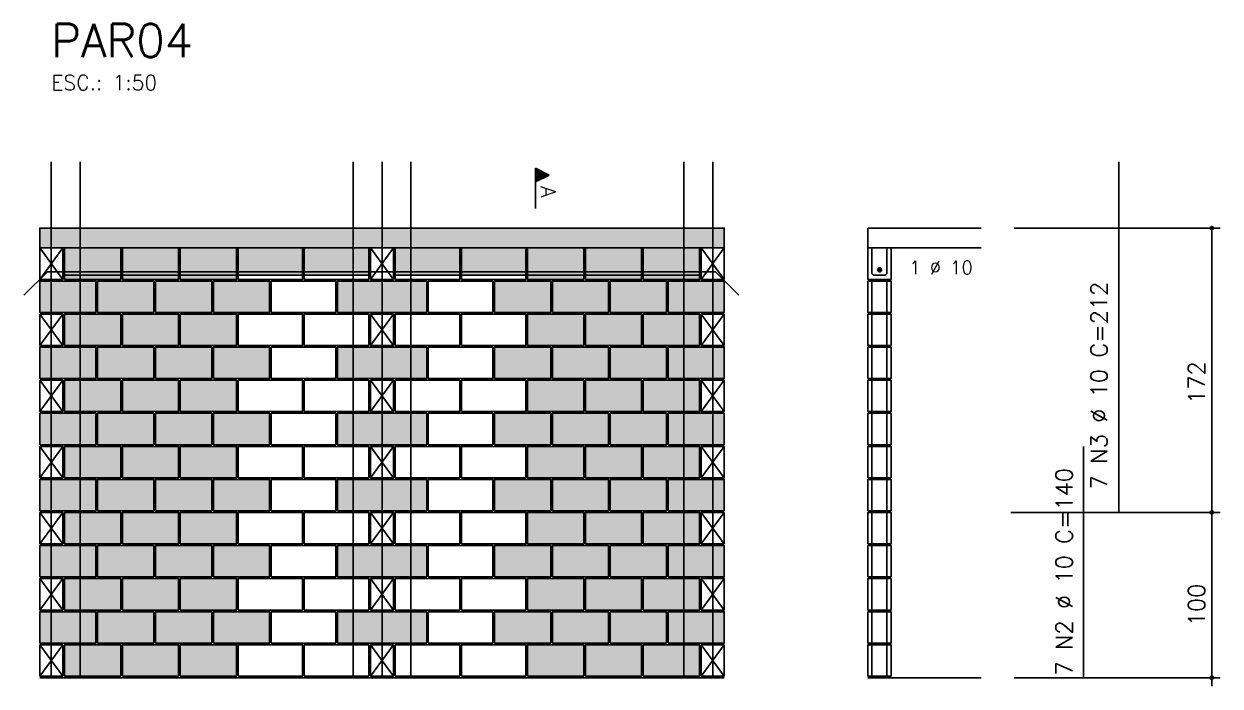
# Model space of a CAD drawing. Extents: x -1.9 to 86, y -1.6 to 61.
# Drawn here: x 55.13 to 69.6, y 28.17 to 36.18 of the extents above; entities that cross this region are included whole.
import ezdxf

# ---------------------------------------------------------------- set-up
doc = ezdxf.new("R2010")
doc.units = 0
doc.header["$MEASUREMENT"] = 0
for name, color, linetype in [('PENA_01', 1, 'CONTINUOUS'), ('PENA_02', 2, 'CONTINUOUS'), ('PENA_03', 3, 'CONTINUOUS'), ('PENA_05', 5, 'CONTINUOUS'), ('PENA_06', 6, 'CONTINUOUS'), ('PENA_09', 254, 'CONTINUOUS'), ('PENA_11', 252, 'CONTINUOUS'), ('PENA_19', 240, 'CONTINUOUS'), ('PENA_21', 100, 'CONTINUOUS')]:
    doc.layers.add(name, color=color, linetype=linetype)
doc.styles.get("Standard").update_dxf_attribs({"font": 'ROMANS.SHX'})

msp = doc.modelspace()

# ---------------------------------------------------------------- linework, layer by layer
at = {"layer": 'PENA_01', "linetype": 'Continuous'}
for p, q in [((67.111, 33.71), (69.6, 33.71)), ((69.5, 28.17), (69.5, 33.71)), ((55.624, 33.14), (56.304, 33.14)), ((56.324, 33.14), (57.004, 33.14)), ((57.024, 33.14), (57.704, 33.14)), ((57.724, 33.14), (58.504, 33.14)), ((58.524, 33.14), (59.304, 33.14)), ((59.624, 33.14), (60.404, 33.14)), ((60.424, 33.14), (61.204, 33.14)), ((61.224, 33.14), (61.904, 33.14)), ((61.924, 33.14), (62.604, 33.14)), ((62.624, 33.14), (63.304, 33.14)), ((67.069, 30.27), (69.6, 30.27)), ((67.111, 28.27), (69.6, 28.27))]:
    msp.add_line(p, q, dxfattribs=at)
at = {"layer": 'PENA_02', "linetype": 'Continuous'}
for p, q in [((55.604, 33.47), (55.324, 33.47)), ((55.324, 33.47), (55.324, 33.09)), ((55.604, 33.09), (55.604, 33.47)), ((59.604, 33.47), (59.324, 33.47)), ((59.324, 33.47), (59.324, 33.09)), ((59.604, 33.09), (59.604, 33.47)), ((63.604, 33.47), (63.324, 33.47)), ((63.324, 33.47), (63.324, 33.09)), ((63.604, 33.09), (63.604, 33.47)), ((55.324, 33.09), (55.604, 33.09)), ((59.324, 33.09), (59.604, 33.09)), ((63.324, 33.09), (63.604, 33.09)), ((55.604, 32.67), (55.324, 32.67)), ((55.324, 32.67), (55.324, 32.29)), ((55.604, 32.29), (55.604, 32.67)), ((59.604, 32.67), (59.324, 32.67)), ((59.324, 32.67), (59.324, 32.29)), ((59.604, 32.29), (59.604, 32.67)), ((63.604, 32.67), (63.324, 32.67)), ((63.324, 32.67), (63.324, 32.29)), ((63.604, 32.29), (63.604, 32.67)), ((55.324, 32.29), (55.604, 32.29)), ((59.324, 32.29), (59.604, 32.29)), ((63.324, 32.29), (63.604, 32.29)), ((55.604, 31.87), (55.324, 31.87)), ((55.324, 31.87), (55.324, 31.49)), ((55.604, 31.49), (55.604, 31.87)), ((59.604, 31.87), (59.324, 31.87)), ((59.324, 31.87), (59.324, 31.49)), ((59.604, 31.49), (59.604, 31.87)), ((63.604, 31.87), (63.324, 31.87)), ((63.324, 31.87), (63.324, 31.49)), ((63.604, 31.49), (63.604, 31.87)), ((55.324, 31.49), (55.604, 31.49)), ((59.324, 31.49), (59.604, 31.49)), ((63.324, 31.49), (63.604, 31.49)), ((55.604, 31.07), (55.324, 31.07)), ((55.324, 31.07), (55.324, 30.69)), ((55.604, 30.69), (55.604, 31.07)), ((59.604, 31.07), (59.324, 31.07)), ((59.324, 31.07), (59.324, 30.69)), ((59.604, 30.69), (59.604, 31.07)), ((63.604, 31.07), (63.324, 31.07)), ((63.324, 31.07), (63.324, 30.69)), ((63.604, 30.69), (63.604, 31.07)), ((55.324, 30.69), (55.604, 30.69)), ((59.324, 30.69), (59.604, 30.69)), ((63.324, 30.69), (63.604, 30.69)), ((55.604, 30.27), (55.324, 30.27)), ((55.324, 30.27), (55.324, 29.89)), ((55.604, 29.89), (55.604, 30.27)), ((59.604, 30.27), (59.324, 30.27)), ((59.324, 30.27), (59.324, 29.89)), ((59.604, 29.89), (59.604, 30.27)), ((63.604, 30.27), (63.324, 30.27)), ((63.324, 30.27), (63.324, 29.89)), ((63.604, 29.89), (63.604, 30.27)), ((55.324, 29.89), (55.604, 29.89)), ((59.324, 29.89), (59.604, 29.89)), ((63.324, 29.89), (63.604, 29.89)), ((55.604, 29.47), (55.324, 29.47)), ((55.324, 29.47), (55.324, 29.09)), ((55.604, 29.09), (55.604, 29.47)), ((59.604, 29.47), (59.324, 29.47)), ((59.324, 29.47), (59.324, 29.09)), ((59.604, 29.09), (59.604, 29.47)), ((63.604, 29.47), (63.324, 29.47)), ((63.324, 29.47), (63.324, 29.09)), ((63.604, 29.09), (63.604, 29.47)), ((55.324, 29.09), (55.604, 29.09)), ((59.324, 29.09), (59.604, 29.09)), ((63.324, 29.09), (63.604, 29.09)), ((55.604, 28.67), (55.324, 28.67)), ((55.324, 28.67), (55.324, 28.29)), ((55.604, 28.29), (55.604, 28.67)), ((59.604, 28.67), (59.324, 28.67)), ((59.324, 28.67), (59.324, 28.29)), ((59.604, 28.29), (59.604, 28.67)), ((63.604, 28.67), (63.324, 28.67)), ((63.324, 28.67), (63.324, 28.29)), ((63.604, 28.29), (63.604, 28.67)), ((55.324, 28.29), (55.604, 28.29)), ((55.324, 28.27), (63.604, 28.27)), ((59.324, 28.29), (59.604, 28.29)), ((63.324, 28.29), (63.604, 28.29))]:
    msp.add_line(p, q, dxfattribs=at)
for points in [[(55.324, 33.47), (63.604, 33.47), (63.604, 33.71), (55.324, 33.71), (55.324, 33.47)], [(55.624, 33.09), (56.304, 33.09), (56.304, 33.47), (55.624, 33.47), (55.624, 33.09)], [(56.324, 33.09), (57.004, 33.09), (57.004, 33.47), (56.324, 33.47), (56.324, 33.09)], [(57.024, 33.09), (57.704, 33.09), (57.704, 33.47), (57.024, 33.47), (57.024, 33.09)], [(57.724, 33.09), (58.504, 33.09), (58.504, 33.47), (57.724, 33.47), (57.724, 33.09)], [(58.524, 33.09), (59.304, 33.09), (59.304, 33.47), (58.524, 33.47), (58.524, 33.09)], [(59.624, 33.09), (60.404, 33.09), (60.404, 33.47), (59.624, 33.47), (59.624, 33.09)], [(60.424, 33.09), (61.204, 33.09), (61.204, 33.47), (60.424, 33.47), (60.424, 33.09)], [(61.224, 33.09), (61.904, 33.09), (61.904, 33.47), (61.224, 33.47), (61.224, 33.09)], [(61.924, 33.09), (62.604, 33.09), (62.604, 33.47), (61.924, 33.47), (61.924, 33.09)], [(62.624, 33.09), (63.304, 33.09), (63.304, 33.47), (62.624, 33.47), (62.624, 33.09)], [(55.324, 32.69), (56.004, 32.69), (56.004, 33.07), (55.324, 33.07), (55.324, 32.69)], [(56.024, 32.69), (56.704, 32.69), (56.704, 33.07), (56.024, 33.07), (56.024, 32.69)], [(56.724, 32.69), (57.404, 32.69), (57.404, 33.07), (56.724, 33.07), (56.724, 32.69)], [(57.424, 32.69), (58.104, 32.69), (58.104, 33.07), (57.424, 33.07), (57.424, 32.69)], [(58.124, 32.69), (58.904, 32.69), (58.904, 33.07), (58.124, 33.07), (58.124, 32.69)], [(58.924, 32.69), (60.004, 32.69), (60.004, 33.07), (58.924, 33.07), (58.924, 32.69)], [(60.024, 32.69), (60.804, 32.69), (60.804, 33.07), (60.024, 33.07), (60.024, 32.69)], [(60.824, 32.69), (61.504, 32.69), (61.504, 33.07), (60.824, 33.07), (60.824, 32.69)], [(61.524, 32.69), (62.204, 32.69), (62.204, 33.07), (61.524, 33.07), (61.524, 32.69)], [(62.224, 32.69), (62.904, 32.69), (62.904, 33.07), (62.224, 33.07), (62.224, 32.69)], [(62.924, 32.69), (63.604, 32.69), (63.604, 33.07), (62.924, 33.07), (62.924, 32.69)], [(55.624, 32.29), (56.304, 32.29), (56.304, 32.67), (55.624, 32.67), (55.624, 32.29)], [(56.324, 32.29), (57.004, 32.29), (57.004, 32.67), (56.324, 32.67), (56.324, 32.29)], [(57.024, 32.29), (57.704, 32.29), (57.704, 32.67), (57.024, 32.67), (57.024, 32.29)], [(57.724, 32.29), (58.504, 32.29), (58.504, 32.67), (57.724, 32.67), (57.724, 32.29)], [(58.524, 32.29), (59.304, 32.29), (59.304, 32.67), (58.524, 32.67), (58.524, 32.29)], [(59.624, 32.29), (60.404, 32.29), (60.404, 32.67), (59.624, 32.67), (59.624, 32.29)], [(60.424, 32.29), (61.204, 32.29), (61.204, 32.67), (60.424, 32.67), (60.424, 32.29)], [(61.224, 32.29), (61.904, 32.29), (61.904, 32.67), (61.224, 32.67), (61.224, 32.29)], [(61.924, 32.29), (62.604, 32.29), (62.604, 32.67), (61.924, 32.67), (61.924, 32.29)], [(62.624, 32.29), (63.304, 32.29), (63.304, 32.67), (62.624, 32.67), (62.624, 32.29)], [(55.324, 31.89), (56.004, 31.89), (56.004, 32.27), (55.324, 32.27), (55.324, 31.89)], [(56.024, 31.89), (56.704, 31.89), (56.704, 32.27), (56.024, 32.27), (56.024, 31.89)], [(56.724, 31.89), (57.404, 31.89), (57.404, 32.27), (56.724, 32.27), (56.724, 31.89)], [(57.424, 31.89), (58.104, 31.89), (58.104, 32.27), (57.424, 32.27), (57.424, 31.89)], [(58.124, 31.89), (58.904, 31.89), (58.904, 32.27), (58.124, 32.27), (58.124, 31.89)], [(58.924, 31.89), (60.004, 31.89), (60.004, 32.27), (58.924, 32.27), (58.924, 31.89)], [(60.024, 31.89), (60.804, 31.89), (60.804, 32.27), (60.024, 32.27), (60.024, 31.89)], [(60.824, 31.89), (61.504, 31.89), (61.504, 32.27), (60.824, 32.27), (60.824, 31.89)], [(61.524, 31.89), (62.204, 31.89), (62.204, 32.27), (61.524, 32.27), (61.524, 31.89)], [(62.224, 31.89), (62.904, 31.89), (62.904, 32.27), (62.224, 32.27), (62.224, 31.89)], [(62.924, 31.89), (63.604, 31.89), (63.604, 32.27), (62.924, 32.27), (62.924, 31.89)], [(55.624, 31.49), (56.304, 31.49), (56.304, 31.87), (55.624, 31.87), (55.624, 31.49)], [(56.324, 31.49), (57.004, 31.49), (57.004, 31.87), (56.324, 31.87), (56.324, 31.49)], [(57.024, 31.49), (57.704, 31.49), (57.704, 31.87), (57.024, 31.87), (57.024, 31.49)], [(57.724, 31.49), (58.504, 31.49), (58.504, 31.87), (57.724, 31.87), (57.724, 31.49)], [(58.524, 31.49), (59.304, 31.49), (59.304, 31.87), (58.524, 31.87), (58.524, 31.49)], [(59.624, 31.49), (60.404, 31.49), (60.404, 31.87), (59.624, 31.87), (59.624, 31.49)], [(60.424, 31.49), (61.204, 31.49), (61.204, 31.87), (60.424, 31.87), (60.424, 31.49)], [(61.224, 31.49), (61.904, 31.49), (61.904, 31.87), (61.224, 31.87), (61.224, 31.49)], [(61.924, 31.49), (62.604, 31.49), (62.604, 31.87), (61.924, 31.87), (61.924, 31.49)], [(62.624, 31.49), (63.304, 31.49), (63.304, 31.87), (62.624, 31.87), (62.624, 31.49)], [(55.324, 31.09), (56.004, 31.09), (56.004, 31.47), (55.324, 31.47), (55.324, 31.09)], [(56.024, 31.09), (56.704, 31.09), (56.704, 31.47), (56.024, 31.47), (56.024, 31.09)], [(56.724, 31.09), (57.404, 31.09), (57.404, 31.47), (56.724, 31.47), (56.724, 31.09)], [(57.424, 31.09), (58.104, 31.09), (58.104, 31.47), (57.424, 31.47), (57.424, 31.09)], [(58.124, 31.09), (58.904, 31.09), (58.904, 31.47), (58.124, 31.47), (58.124, 31.09)], [(58.924, 31.09), (60.004, 31.09), (60.004, 31.47), (58.924, 31.47), (58.924, 31.09)], [(60.024, 31.09), (60.804, 31.09), (60.804, 31.47), (60.024, 31.47), (60.024, 31.09)], [(60.824, 31.09), (61.504, 31.09), (61.504, 31.47), (60.824, 31.47), (60.824, 31.09)], [(61.524, 31.09), (62.204, 31.09), (62.204, 31.47), (61.524, 31.47), (61.524, 31.09)], [(62.224, 31.09), (62.904, 31.09), (62.904, 31.47), (62.224, 31.47), (62.224, 31.09)], [(62.924, 31.09), (63.604, 31.09), (63.604, 31.47), (62.924, 31.47), (62.924, 31.09)], [(55.624, 30.69), (56.304, 30.69), (56.304, 31.07), (55.624, 31.07), (55.624, 30.69)], [(56.324, 30.69), (57.004, 30.69), (57.004, 31.07), (56.324, 31.07), (56.324, 30.69)], [(57.024, 30.69), (57.704, 30.69), (57.704, 31.07), (57.024, 31.07), (57.024, 30.69)], [(57.724, 30.69), (58.504, 30.69), (58.504, 31.07), (57.724, 31.07), (57.724, 30.69)], [(58.524, 30.69), (59.304, 30.69), (59.304, 31.07), (58.524, 31.07), (58.524, 30.69)], [(59.624, 30.69), (60.404, 30.69), (60.404, 31.07), (59.624, 31.07), (59.624, 30.69)], [(60.424, 30.69), (61.204, 30.69), (61.204, 31.07), (60.424, 31.07), (60.424, 30.69)], [(61.224, 30.69), (61.904, 30.69), (61.904, 31.07), (61.224, 31.07), (61.224, 30.69)], [(61.924, 30.69), (62.604, 30.69), (62.604, 31.07), (61.924, 31.07), (61.924, 30.69)], [(62.624, 30.69), (63.304, 30.69), (63.304, 31.07), (62.624, 31.07), (62.624, 30.69)], [(55.324, 30.29), (56.004, 30.29), (56.004, 30.67), (55.324, 30.67), (55.324, 30.29)], [(56.024, 30.29), (56.704, 30.29), (56.704, 30.67), (56.024, 30.67), (56.024, 30.29)], [(56.724, 30.29), (57.404, 30.29), (57.404, 30.67), (56.724, 30.67), (56.724, 30.29)], [(57.424, 30.29), (58.104, 30.29), (58.104, 30.67), (57.424, 30.67), (57.424, 30.29)], [(58.124, 30.29), (58.904, 30.29), (58.904, 30.67), (58.124, 30.67), (58.124, 30.29)], [(58.924, 30.29), (60.004, 30.29), (60.004, 30.67), (58.924, 30.67), (58.924, 30.29)], [(60.024, 30.29), (60.804, 30.29), (60.804, 30.67), (60.024, 30.67), (60.024, 30.29)], [(60.824, 30.29), (61.504, 30.29), (61.504, 30.67), (60.824, 30.67), (60.824, 30.29)], [(61.524, 30.29), (62.204, 30.29), (62.204, 30.67), (61.524, 30.67), (61.524, 30.29)], [(62.224, 30.29), (62.904, 30.29), (62.904, 30.67), (62.224, 30.67), (62.224, 30.29)], [(62.924, 30.29), (63.604, 30.29), (63.604, 30.67), (62.924, 30.67), (62.924, 30.29)], [(55.624, 29.89), (56.304, 29.89), (56.304, 30.27), (55.624, 30.27), (55.624, 29.89)], [(56.324, 29.89), (57.004, 29.89), (57.004, 30.27), (56.324, 30.27), (56.324, 29.89)], [(57.024, 29.89), (57.704, 29.89), (57.704, 30.27), (57.024, 30.27), (57.024, 29.89)], [(57.724, 29.89), (58.504, 29.89), (58.504, 30.27), (57.724, 30.27), (57.724, 29.89)], [(58.524, 29.89), (59.304, 29.89), (59.304, 30.27), (58.524, 30.27), (58.524, 29.89)], [(59.624, 29.89), (60.404, 29.89), (60.404, 30.27), (59.624, 30.27), (59.624, 29.89)], [(60.424, 29.89), (61.204, 29.89), (61.204, 30.27), (60.424, 30.27), (60.424, 29.89)], [(61.224, 29.89), (61.904, 29.89), (61.904, 30.27), (61.224, 30.27), (61.224, 29.89)], [(61.924, 29.89), (62.604, 29.89), (62.604, 30.27), (61.924, 30.27), (61.924, 29.89)], [(62.624, 29.89), (63.304, 29.89), (63.304, 30.27), (62.624, 30.27), (62.624, 29.89)], [(55.324, 29.49), (56.004, 29.49), (56.004, 29.87), (55.324, 29.87), (55.324, 29.49)], [(56.024, 29.49), (56.704, 29.49), (56.704, 29.87), (56.024, 29.87), (56.024, 29.49)], [(56.724, 29.49), (57.404, 29.49), (57.404, 29.87), (56.724, 29.87), (56.724, 29.49)], [(57.424, 29.49), (58.104, 29.49), (58.104, 29.87), (57.424, 29.87), (57.424, 29.49)], [(58.124, 29.49), (58.904, 29.49), (58.904, 29.87), (58.124, 29.87), (58.124, 29.49)], [(58.924, 29.49), (60.004, 29.49), (60.004, 29.87), (58.924, 29.87), (58.924, 29.49)], [(60.024, 29.49), (60.804, 29.49), (60.804, 29.87), (60.024, 29.87), (60.024, 29.49)], [(60.824, 29.49), (61.504, 29.49), (61.504, 29.87), (60.824, 29.87), (60.824, 29.49)], [(61.524, 29.49), (62.204, 29.49), (62.204, 29.87), (61.524, 29.87), (61.524, 29.49)], [(62.224, 29.49), (62.904, 29.49), (62.904, 29.87), (62.224, 29.87), (62.224, 29.49)], [(62.924, 29.49), (63.604, 29.49), (63.604, 29.87), (62.924, 29.87), (62.924, 29.49)], [(55.624, 29.09), (56.304, 29.09), (56.304, 29.47), (55.624, 29.47), (55.624, 29.09)], [(56.324, 29.09), (57.004, 29.09), (57.004, 29.47), (56.324, 29.47), (56.324, 29.09)], [(57.024, 29.09), (57.704, 29.09), (57.704, 29.47), (57.024, 29.47), (57.024, 29.09)], [(57.724, 29.09), (58.504, 29.09), (58.504, 29.47), (57.724, 29.47), (57.724, 29.09)], [(58.524, 29.09), (59.304, 29.09), (59.304, 29.47), (58.524, 29.47), (58.524, 29.09)], [(59.624, 29.09), (60.404, 29.09), (60.404, 29.47), (59.624, 29.47), (59.624, 29.09)], [(60.424, 29.09), (61.204, 29.09), (61.204, 29.47), (60.424, 29.47), (60.424, 29.09)], [(61.224, 29.09), (61.904, 29.09), (61.904, 29.47), (61.224, 29.47), (61.224, 29.09)], [(61.924, 29.09), (62.604, 29.09), (62.604, 29.47), (61.924, 29.47), (61.924, 29.09)], [(62.624, 29.09), (63.304, 29.09), (63.304, 29.47), (62.624, 29.47), (62.624, 29.09)], [(55.324, 28.69), (56.004, 28.69), (56.004, 29.07), (55.324, 29.07), (55.324, 28.69)], [(56.024, 28.69), (56.704, 28.69), (56.704, 29.07), (56.024, 29.07), (56.024, 28.69)], [(56.724, 28.69), (57.404, 28.69), (57.404, 29.07), (56.724, 29.07), (56.724, 28.69)], [(57.424, 28.69), (58.104, 28.69), (58.104, 29.07), (57.424, 29.07), (57.424, 28.69)], [(58.124, 28.69), (58.904, 28.69), (58.904, 29.07), (58.124, 29.07), (58.124, 28.69)], [(58.924, 28.69), (60.004, 28.69), (60.004, 29.07), (58.924, 29.07), (58.924, 28.69)], [(60.024, 28.69), (60.804, 28.69), (60.804, 29.07), (60.024, 29.07), (60.024, 28.69)], [(60.824, 28.69), (61.504, 28.69), (61.504, 29.07), (60.824, 29.07), (60.824, 28.69)], [(61.524, 28.69), (62.204, 28.69), (62.204, 29.07), (61.524, 29.07), (61.524, 28.69)], [(62.224, 28.69), (62.904, 28.69), (62.904, 29.07), (62.224, 29.07), (62.224, 28.69)], [(62.924, 28.69), (63.604, 28.69), (63.604, 29.07), (62.924, 29.07), (62.924, 28.69)], [(55.624, 28.29), (56.304, 28.29), (56.304, 28.67), (55.624, 28.67), (55.624, 28.29)], [(56.324, 28.29), (57.004, 28.29), (57.004, 28.67), (56.324, 28.67), (56.324, 28.29)], [(57.024, 28.29), (57.704, 28.29), (57.704, 28.67), (57.024, 28.67), (57.024, 28.29)], [(57.724, 28.29), (58.504, 28.29), (58.504, 28.67), (57.724, 28.67), (57.724, 28.29)], [(58.524, 28.29), (59.304, 28.29), (59.304, 28.67), (58.524, 28.67), (58.524, 28.29)], [(59.624, 28.29), (60.404, 28.29), (60.404, 28.67), (59.624, 28.67), (59.624, 28.29)], [(60.424, 28.29), (61.204, 28.29), (61.204, 28.67), (60.424, 28.67), (60.424, 28.29)], [(61.224, 28.29), (61.904, 28.29), (61.904, 28.67), (61.224, 28.67), (61.224, 28.29)], [(61.924, 28.29), (62.604, 28.29), (62.604, 28.67), (61.924, 28.67), (61.924, 28.29)], [(62.624, 28.29), (63.304, 28.29), (63.304, 28.67), (62.624, 28.67), (62.624, 28.29)]]:
    msp.add_lwpolyline(points, dxfattribs=at)
for centre, radius in [((69.5, 33.71), 0.02), ((69.5, 33.71), 0.01), ((69.5, 30.27), 0.02), ((69.5, 30.27), 0.01), ((69.5, 28.27), 0.02), ((69.5, 28.27), 0.01)]:
    msp.add_circle(centre, radius, dxfattribs=at)
at = {"layer": 'PENA_03', "linetype": 'Continuous'}
for p, q in [((61.319, 33.949), (61.319, 34.435)), ((61.319, 34.435), (61.485, 34.352)), ((61.32, 34.434), (61.32, 34.27)), ((61.32, 34.434), (61.483, 34.352)), ((61.483, 34.352), (61.32, 34.27)), ((61.485, 34.352), (61.32, 34.27)), ((61.332, 34.429), (61.332, 34.276)), ((61.344, 34.422), (61.344, 34.282)), ((61.357, 34.416), (61.357, 34.288)), ((61.37, 34.41), (61.37, 34.295)), ((61.383, 34.403), (61.383, 34.301)), ((61.395, 34.397), (61.395, 34.308)), ((61.408, 34.391), (61.408, 34.314)), ((61.421, 34.384), (61.421, 34.32)), ((61.434, 34.378), (61.434, 34.327)), ((61.446, 34.371), (61.446, 34.333)), ((61.459, 34.365), (61.459, 34.339)), ((61.472, 34.359), (61.472, 34.346)), ((61.32, 34.27), (61.32, 33.949)), ((65.34, 33.71), (65.34, 33.09)), ((65.34, 33.71), (66.711, 33.71)), ((55.324, 33.09), (55.604, 33.47)), ((55.604, 33.09), (55.324, 33.47)), ((59.324, 33.09), (59.604, 33.47)), ((59.604, 33.09), (59.324, 33.47)), ((63.324, 33.09), (63.604, 33.47)), ((63.604, 33.09), (63.324, 33.47)), ((65.34, 33.47), (66.711, 33.47)), ((65.39, 32.69), (65.39, 33.07)), ((65.57, 32.69), (65.57, 33.07)), ((55.324, 32.29), (55.604, 32.67)), ((55.604, 32.29), (55.324, 32.67)), ((59.324, 32.29), (59.604, 32.67)), ((59.604, 32.29), (59.324, 32.67)), ((63.324, 32.29), (63.604, 32.67)), ((63.604, 32.29), (63.324, 32.67)), ((65.39, 32.29), (65.39, 32.67)), ((65.57, 32.29), (65.57, 32.67)), ((65.39, 31.89), (65.39, 32.27)), ((65.57, 31.89), (65.57, 32.27)), ((55.324, 31.49), (55.604, 31.87)), ((55.604, 31.49), (55.324, 31.87)), ((59.324, 31.49), (59.604, 31.87)), ((59.604, 31.49), (59.324, 31.87)), ((63.324, 31.49), (63.604, 31.87)), ((63.604, 31.49), (63.324, 31.87)), ((65.39, 31.49), (65.39, 31.87)), ((65.57, 31.49), (65.57, 31.87)), ((65.39, 31.09), (65.39, 31.47)), ((65.57, 31.09), (65.57, 31.47)), ((55.324, 30.69), (55.604, 31.07)), ((55.604, 30.69), (55.324, 31.07)), ((59.324, 30.69), (59.604, 31.07)), ((59.604, 30.69), (59.324, 31.07)), ((63.324, 30.69), (63.604, 31.07)), ((63.604, 30.69), (63.324, 31.07)), ((65.39, 30.69), (65.39, 31.07)), ((65.57, 30.69), (65.57, 31.07)), ((65.39, 30.29), (65.39, 30.67)), ((65.57, 30.29), (65.57, 30.67)), ((55.324, 29.89), (55.604, 30.27)), ((55.604, 29.89), (55.324, 30.27)), ((59.324, 29.89), (59.604, 30.27)), ((59.604, 29.89), (59.324, 30.27)), ((63.324, 29.89), (63.604, 30.27)), ((63.604, 29.89), (63.324, 30.27)), ((65.39, 29.89), (65.39, 30.27)), ((65.57, 29.89), (65.57, 30.27)), ((65.39, 29.49), (65.39, 29.87)), ((65.57, 29.49), (65.57, 29.87)), ((55.324, 29.09), (55.604, 29.47)), ((55.604, 29.09), (55.324, 29.47)), ((59.324, 29.09), (59.604, 29.47)), ((59.604, 29.09), (59.324, 29.47)), ((63.324, 29.09), (63.604, 29.47)), ((63.604, 29.09), (63.324, 29.47)), ((65.39, 29.09), (65.39, 29.47)), ((65.57, 29.09), (65.57, 29.47)), ((65.39, 28.69), (65.39, 29.07)), ((65.57, 28.69), (65.57, 29.07)), ((55.324, 28.29), (55.604, 28.67)), ((55.604, 28.29), (55.324, 28.67)), ((59.324, 28.29), (59.604, 28.67)), ((59.604, 28.29), (59.324, 28.67)), ((63.324, 28.29), (63.604, 28.67)), ((63.604, 28.29), (63.324, 28.67)), ((65.39, 28.29), (65.39, 28.67)), ((65.57, 28.29), (65.57, 28.67)), ((65.34, 28.27), (66.711, 28.27))]:
    msp.add_line(p, q, dxfattribs=at)
for points in [[(65.34, 33.09), (65.62, 33.09), (65.62, 33.47)], [(65.57, 33.47), (65.57, 33.16), (65.55, 33.14), (65.41, 33.14), (65.39, 33.16), (65.39, 33.47)], [(65.34, 32.69), (65.62, 32.69), (65.62, 33.07), (65.34, 33.07), (65.34, 32.69)], [(65.34, 32.29), (65.62, 32.29), (65.62, 32.67), (65.34, 32.67), (65.34, 32.29)], [(65.34, 31.89), (65.62, 31.89), (65.62, 32.27), (65.34, 32.27), (65.34, 31.89)], [(65.34, 31.49), (65.62, 31.49), (65.62, 31.87), (65.34, 31.87), (65.34, 31.49)], [(65.34, 31.09), (65.62, 31.09), (65.62, 31.47), (65.34, 31.47), (65.34, 31.09)], [(65.34, 30.69), (65.62, 30.69), (65.62, 31.07), (65.34, 31.07), (65.34, 30.69)], [(65.34, 30.29), (65.62, 30.29), (65.62, 30.67), (65.34, 30.67), (65.34, 30.29)], [(65.34, 29.89), (65.62, 29.89), (65.62, 30.27), (65.34, 30.27), (65.34, 29.89)], [(65.34, 29.49), (65.62, 29.49), (65.62, 29.87), (65.34, 29.87), (65.34, 29.49)], [(65.34, 29.09), (65.62, 29.09), (65.62, 29.47), (65.34, 29.47), (65.34, 29.09)], [(65.34, 28.69), (65.62, 28.69), (65.62, 29.07), (65.34, 29.07), (65.34, 28.69)], [(65.34, 28.29), (65.62, 28.29), (65.62, 28.67), (65.34, 28.67), (65.34, 28.29)]]:
    msp.add_lwpolyline(points, dxfattribs=at)
msp.add_circle((65.482, 33.205), 0.025, dxfattribs=at)
for points in [[(65.507, 33.205), (65.469, 33.227), (65.458, 33.214)], [(65.507, 33.205), (65.458, 33.214), (65.458, 33.197)], [(65.507, 33.205), (65.458, 33.197), (65.469, 33.184)], [(65.507, 33.205), (65.486, 33.23), (65.469, 33.227)], [(65.507, 33.205), (65.469, 33.184), (65.486, 33.181)], [(65.507, 33.205), (65.501, 33.221), (65.486, 33.23)], [(65.507, 33.205), (65.486, 33.181), (65.501, 33.189)], [(65.507, 33.205), (65.501, 33.189), (65.507, 33.205)]]:
    msp.add_solid(points, dxfattribs=at)
at = {"layer": 'PENA_05', "linetype": 'Continuous'}
for p, q in [((68.376, 30.27), (68.376, 34.51)), ((55.133, 32.897), (55.416, 33.18)), ((55.416, 33.18), (63.496, 33.18)), ((63.496, 33.18), (63.779, 32.897)), ((67.95, 28.27), (67.95, 31.07))]:
    msp.add_line(p, q, dxfattribs=at)
for points in [[(55.464, 34.51), (55.464, 28.27)], [(55.814, 34.51), (55.814, 28.27)], [(59.114, 34.51), (59.114, 28.27)], [(59.464, 34.51), (59.464, 28.27)], [(59.814, 34.51), (59.814, 28.27)], [(63.114, 34.51), (63.114, 28.27)], [(63.464, 34.51), (63.464, 28.27)]]:
    msp.add_lwpolyline(points, dxfattribs=at)
at = {"layer": 'PENA_09', "linetype": 'Continuous'}
for points in [[(55.624, 33.14), (56.304, 33.14), (56.304, 33.47), (55.624, 33.47), (55.624, 33.14)], [(56.324, 33.14), (57.004, 33.14), (57.004, 33.47), (56.324, 33.47), (56.324, 33.14)], [(57.024, 33.14), (57.704, 33.14), (57.704, 33.47), (57.024, 33.47), (57.024, 33.14)], [(57.724, 33.14), (58.504, 33.14), (58.504, 33.47), (57.724, 33.47), (57.724, 33.14)], [(58.524, 33.14), (59.304, 33.14), (59.304, 33.47), (58.524, 33.47), (58.524, 33.14)], [(59.624, 33.14), (60.404, 33.14), (60.404, 33.47), (59.624, 33.47), (59.624, 33.14)], [(60.424, 33.14), (61.204, 33.14), (61.204, 33.47), (60.424, 33.47), (60.424, 33.14)], [(61.224, 33.14), (61.904, 33.14), (61.904, 33.47), (61.224, 33.47), (61.224, 33.14)], [(61.924, 33.14), (62.604, 33.14), (62.604, 33.47), (61.924, 33.47), (61.924, 33.14)], [(62.624, 33.14), (63.304, 33.14), (63.304, 33.47), (62.624, 33.47), (62.624, 33.14)]]:
    msp.add_lwpolyline(points, dxfattribs=at)
for points in [[(55.624, 33.14), (56.304, 33.14), (56.304, 33.47)], [(55.624, 33.14), (56.304, 33.47), (55.624, 33.47)], [(55.624, 33.14), (55.624, 33.47), (55.624, 33.14)], [(56.324, 33.14), (57.004, 33.14), (57.004, 33.47)], [(56.324, 33.14), (57.004, 33.47), (56.324, 33.47)], [(56.324, 33.14), (56.324, 33.47), (56.324, 33.14)], [(57.024, 33.14), (57.704, 33.14), (57.704, 33.47)], [(57.024, 33.14), (57.704, 33.47), (57.024, 33.47)], [(57.024, 33.14), (57.024, 33.47), (57.024, 33.14)], [(57.724, 33.14), (58.504, 33.14), (58.504, 33.47)], [(57.724, 33.14), (58.504, 33.47), (57.724, 33.47)], [(57.724, 33.14), (57.724, 33.47), (57.724, 33.14)], [(58.524, 33.14), (59.304, 33.14), (59.304, 33.47)], [(58.524, 33.14), (59.304, 33.47), (58.524, 33.47)], [(58.524, 33.14), (58.524, 33.47), (58.524, 33.14)], [(59.624, 33.14), (60.404, 33.14), (60.404, 33.47)], [(59.624, 33.14), (60.404, 33.47), (59.624, 33.47)], [(59.624, 33.14), (59.624, 33.47), (59.624, 33.14)], [(60.424, 33.14), (61.204, 33.14), (61.204, 33.47)], [(60.424, 33.14), (61.204, 33.47), (60.424, 33.47)], [(60.424, 33.14), (60.424, 33.47), (60.424, 33.14)], [(61.224, 33.14), (61.904, 33.14), (61.904, 33.47)], [(61.224, 33.14), (61.904, 33.47), (61.224, 33.47)], [(61.224, 33.14), (61.224, 33.47), (61.224, 33.14)], [(61.924, 33.14), (62.604, 33.14), (62.604, 33.47)], [(61.924, 33.14), (62.604, 33.47), (61.924, 33.47)], [(61.924, 33.14), (61.924, 33.47), (61.924, 33.14)], [(62.624, 33.14), (63.304, 33.14), (63.304, 33.47)], [(62.624, 33.14), (63.304, 33.47), (62.624, 33.47)], [(62.624, 33.14), (62.624, 33.47), (62.624, 33.14)]]:
    msp.add_solid(points, dxfattribs=at)
at = {"layer": 'PENA_11', "linetype": 'Continuous'}
for points in [[(55.324, 33.47), (63.604, 33.47), (63.604, 33.71)], [(55.324, 33.47), (63.604, 33.71), (55.324, 33.71)], [(55.324, 33.47), (55.324, 33.71), (55.324, 33.47)]]:
    msp.add_solid(points, dxfattribs=at)
at = {"layer": 'PENA_19', "linetype": 'Continuous'}
for points in [[(58.924, 32.69), (60.004, 32.69), (60.004, 33.07), (58.924, 33.07), (58.924, 32.69)], [(58.924, 31.89), (60.004, 31.89), (60.004, 32.27), (58.924, 32.27), (58.924, 31.89)], [(58.924, 31.09), (60.004, 31.09), (60.004, 31.47), (58.924, 31.47), (58.924, 31.09)], [(58.924, 30.29), (60.004, 30.29), (60.004, 30.67), (58.924, 30.67), (58.924, 30.29)], [(58.924, 29.49), (60.004, 29.49), (60.004, 29.87), (58.924, 29.87), (58.924, 29.49)], [(58.924, 28.69), (60.004, 28.69), (60.004, 29.07), (58.924, 29.07), (58.924, 28.69)]]:
    msp.add_lwpolyline(points, dxfattribs=at)
for points in [[(58.924, 32.69), (60.004, 32.69), (60.004, 33.07)], [(58.924, 32.69), (60.004, 33.07), (58.924, 33.07)], [(58.924, 32.69), (58.924, 33.07), (58.924, 32.69)], [(58.924, 31.89), (60.004, 31.89), (60.004, 32.27)], [(58.924, 31.89), (60.004, 32.27), (58.924, 32.27)], [(58.924, 31.89), (58.924, 32.27), (58.924, 31.89)], [(58.924, 31.09), (60.004, 31.09), (60.004, 31.47)], [(58.924, 31.09), (60.004, 31.47), (58.924, 31.47)], [(58.924, 31.09), (58.924, 31.47), (58.924, 31.09)], [(58.924, 30.29), (60.004, 30.29), (60.004, 30.67)], [(58.924, 30.29), (60.004, 30.67), (58.924, 30.67)], [(58.924, 30.29), (58.924, 30.67), (58.924, 30.29)], [(58.924, 29.49), (60.004, 29.49), (60.004, 29.87)], [(58.924, 29.49), (60.004, 29.87), (58.924, 29.87)], [(58.924, 29.49), (58.924, 29.87), (58.924, 29.49)], [(58.924, 28.69), (60.004, 28.69), (60.004, 29.07)], [(58.924, 28.69), (60.004, 29.07), (58.924, 29.07)], [(58.924, 28.69), (58.924, 29.07), (58.924, 28.69)]]:
    msp.add_solid(points, dxfattribs=at)
at = {"layer": 'PENA_21', "linetype": 'Continuous'}
for points in [[(55.624, 33.09), (56.304, 33.09), (56.304, 33.14), (55.624, 33.14), (55.624, 33.09)], [(56.324, 33.09), (57.004, 33.09), (57.004, 33.14), (56.324, 33.14), (56.324, 33.09)], [(57.024, 33.09), (57.704, 33.09), (57.704, 33.14), (57.024, 33.14), (57.024, 33.09)], [(61.224, 33.09), (61.904, 33.09), (61.904, 33.14), (61.224, 33.14), (61.224, 33.09)], [(61.924, 33.09), (62.604, 33.09), (62.604, 33.14), (61.924, 33.14), (61.924, 33.09)], [(62.624, 33.09), (63.304, 33.09), (63.304, 33.14), (62.624, 33.14), (62.624, 33.09)], [(55.324, 32.69), (56.004, 32.69), (56.004, 33.07), (55.324, 33.07), (55.324, 32.69)], [(56.024, 32.69), (56.704, 32.69), (56.704, 33.07), (56.024, 33.07), (56.024, 32.69)], [(56.724, 32.69), (57.404, 32.69), (57.404, 33.07), (56.724, 33.07), (56.724, 32.69)], [(57.424, 32.69), (58.104, 32.69), (58.104, 33.07), (57.424, 33.07), (57.424, 32.69)], [(60.824, 32.69), (61.504, 32.69), (61.504, 33.07), (60.824, 33.07), (60.824, 32.69)], [(61.524, 32.69), (62.204, 32.69), (62.204, 33.07), (61.524, 33.07), (61.524, 32.69)], [(62.224, 32.69), (62.904, 32.69), (62.904, 33.07), (62.224, 33.07), (62.224, 32.69)], [(62.924, 32.69), (63.604, 32.69), (63.604, 33.07), (62.924, 33.07), (62.924, 32.69)], [(55.624, 32.29), (56.304, 32.29), (56.304, 32.67), (55.624, 32.67), (55.624, 32.29)], [(56.324, 32.29), (57.004, 32.29), (57.004, 32.67), (56.324, 32.67), (56.324, 32.29)], [(57.024, 32.29), (57.704, 32.29), (57.704, 32.67), (57.024, 32.67), (57.024, 32.29)], [(61.224, 32.29), (61.904, 32.29), (61.904, 32.67), (61.224, 32.67), (61.224, 32.29)], [(61.924, 32.29), (62.604, 32.29), (62.604, 32.67), (61.924, 32.67), (61.924, 32.29)], [(62.624, 32.29), (63.304, 32.29), (63.304, 32.67), (62.624, 32.67), (62.624, 32.29)], [(55.324, 31.89), (56.004, 31.89), (56.004, 32.27), (55.324, 32.27), (55.324, 31.89)], [(56.024, 31.89), (56.704, 31.89), (56.704, 32.27), (56.024, 32.27), (56.024, 31.89)], [(56.724, 31.89), (57.404, 31.89), (57.404, 32.27), (56.724, 32.27), (56.724, 31.89)], [(57.424, 31.89), (58.104, 31.89), (58.104, 32.27), (57.424, 32.27), (57.424, 31.89)], [(60.824, 31.89), (61.504, 31.89), (61.504, 32.27), (60.824, 32.27), (60.824, 31.89)], [(61.524, 31.89), (62.204, 31.89), (62.204, 32.27), (61.524, 32.27), (61.524, 31.89)], [(62.224, 31.89), (62.904, 31.89), (62.904, 32.27), (62.224, 32.27), (62.224, 31.89)], [(62.924, 31.89), (63.604, 31.89), (63.604, 32.27), (62.924, 32.27), (62.924, 31.89)], [(55.624, 31.49), (56.304, 31.49), (56.304, 31.87), (55.624, 31.87), (55.624, 31.49)], [(56.324, 31.49), (57.004, 31.49), (57.004, 31.87), (56.324, 31.87), (56.324, 31.49)], [(57.024, 31.49), (57.704, 31.49), (57.704, 31.87), (57.024, 31.87), (57.024, 31.49)], [(61.224, 31.49), (61.904, 31.49), (61.904, 31.87), (61.224, 31.87), (61.224, 31.49)], [(61.924, 31.49), (62.604, 31.49), (62.604, 31.87), (61.924, 31.87), (61.924, 31.49)], [(62.624, 31.49), (63.304, 31.49), (63.304, 31.87), (62.624, 31.87), (62.624, 31.49)], [(55.324, 31.09), (56.004, 31.09), (56.004, 31.47), (55.324, 31.47), (55.324, 31.09)], [(56.024, 31.09), (56.704, 31.09), (56.704, 31.47), (56.024, 31.47), (56.024, 31.09)], [(56.724, 31.09), (57.404, 31.09), (57.404, 31.47), (56.724, 31.47), (56.724, 31.09)], [(57.424, 31.09), (58.104, 31.09), (58.104, 31.47), (57.424, 31.47), (57.424, 31.09)], [(60.824, 31.09), (61.504, 31.09), (61.504, 31.47), (60.824, 31.47), (60.824, 31.09)], [(61.524, 31.09), (62.204, 31.09), (62.204, 31.47), (61.524, 31.47), (61.524, 31.09)], [(62.224, 31.09), (62.904, 31.09), (62.904, 31.47), (62.224, 31.47), (62.224, 31.09)], [(62.924, 31.09), (63.604, 31.09), (63.604, 31.47), (62.924, 31.47), (62.924, 31.09)], [(55.624, 30.69), (56.304, 30.69), (56.304, 31.07), (55.624, 31.07), (55.624, 30.69)], [(56.324, 30.69), (57.004, 30.69), (57.004, 31.07), (56.324, 31.07), (56.324, 30.69)], [(57.024, 30.69), (57.704, 30.69), (57.704, 31.07), (57.024, 31.07), (57.024, 30.69)], [(61.224, 30.69), (61.904, 30.69), (61.904, 31.07), (61.224, 31.07), (61.224, 30.69)], [(61.924, 30.69), (62.604, 30.69), (62.604, 31.07), (61.924, 31.07), (61.924, 30.69)], [(62.624, 30.69), (63.304, 30.69), (63.304, 31.07), (62.624, 31.07), (62.624, 30.69)], [(55.324, 30.29), (56.004, 30.29), (56.004, 30.67), (55.324, 30.67), (55.324, 30.29)], [(56.024, 30.29), (56.704, 30.29), (56.704, 30.67), (56.024, 30.67), (56.024, 30.29)], [(56.724, 30.29), (57.404, 30.29), (57.404, 30.67), (56.724, 30.67), (56.724, 30.29)], [(57.424, 30.29), (58.104, 30.29), (58.104, 30.67), (57.424, 30.67), (57.424, 30.29)], [(60.824, 30.29), (61.504, 30.29), (61.504, 30.67), (60.824, 30.67), (60.824, 30.29)], [(61.524, 30.29), (62.204, 30.29), (62.204, 30.67), (61.524, 30.67), (61.524, 30.29)], [(62.224, 30.29), (62.904, 30.29), (62.904, 30.67), (62.224, 30.67), (62.224, 30.29)], [(62.924, 30.29), (63.604, 30.29), (63.604, 30.67), (62.924, 30.67), (62.924, 30.29)], [(55.624, 29.89), (56.304, 29.89), (56.304, 30.27), (55.624, 30.27), (55.624, 29.89)], [(56.324, 29.89), (57.004, 29.89), (57.004, 30.27), (56.324, 30.27), (56.324, 29.89)], [(57.024, 29.89), (57.704, 29.89), (57.704, 30.27), (57.024, 30.27), (57.024, 29.89)], [(61.224, 29.89), (61.904, 29.89), (61.904, 30.27), (61.224, 30.27), (61.224, 29.89)], [(61.924, 29.89), (62.604, 29.89), (62.604, 30.27), (61.924, 30.27), (61.924, 29.89)], [(62.624, 29.89), (63.304, 29.89), (63.304, 30.27), (62.624, 30.27), (62.624, 29.89)], [(55.324, 29.49), (56.004, 29.49), (56.004, 29.87), (55.324, 29.87), (55.324, 29.49)], [(56.024, 29.49), (56.704, 29.49), (56.704, 29.87), (56.024, 29.87), (56.024, 29.49)], [(56.724, 29.49), (57.404, 29.49), (57.404, 29.87), (56.724, 29.87), (56.724, 29.49)], [(57.424, 29.49), (58.104, 29.49), (58.104, 29.87), (57.424, 29.87), (57.424, 29.49)], [(60.824, 29.49), (61.504, 29.49), (61.504, 29.87), (60.824, 29.87), (60.824, 29.49)], [(61.524, 29.49), (62.204, 29.49), (62.204, 29.87), (61.524, 29.87), (61.524, 29.49)], [(62.224, 29.49), (62.904, 29.49), (62.904, 29.87), (62.224, 29.87), (62.224, 29.49)], [(62.924, 29.49), (63.604, 29.49), (63.604, 29.87), (62.924, 29.87), (62.924, 29.49)], [(55.624, 29.09), (56.304, 29.09), (56.304, 29.47), (55.624, 29.47), (55.624, 29.09)], [(56.324, 29.09), (57.004, 29.09), (57.004, 29.47), (56.324, 29.47), (56.324, 29.09)], [(57.024, 29.09), (57.704, 29.09), (57.704, 29.47), (57.024, 29.47), (57.024, 29.09)], [(61.224, 29.09), (61.904, 29.09), (61.904, 29.47), (61.224, 29.47), (61.224, 29.09)], [(61.924, 29.09), (62.604, 29.09), (62.604, 29.47), (61.924, 29.47), (61.924, 29.09)], [(62.624, 29.09), (63.304, 29.09), (63.304, 29.47), (62.624, 29.47), (62.624, 29.09)], [(55.324, 28.69), (56.004, 28.69), (56.004, 29.07), (55.324, 29.07), (55.324, 28.69)], [(56.024, 28.69), (56.704, 28.69), (56.704, 29.07), (56.024, 29.07), (56.024, 28.69)], [(56.724, 28.69), (57.404, 28.69), (57.404, 29.07), (56.724, 29.07), (56.724, 28.69)], [(57.424, 28.69), (58.104, 28.69), (58.104, 29.07), (57.424, 29.07), (57.424, 28.69)], [(60.824, 28.69), (61.504, 28.69), (61.504, 29.07), (60.824, 29.07), (60.824, 28.69)], [(61.524, 28.69), (62.204, 28.69), (62.204, 29.07), (61.524, 29.07), (61.524, 28.69)], [(62.224, 28.69), (62.904, 28.69), (62.904, 29.07), (62.224, 29.07), (62.224, 28.69)], [(62.924, 28.69), (63.604, 28.69), (63.604, 29.07), (62.924, 29.07), (62.924, 28.69)], [(55.624, 28.29), (56.304, 28.29), (56.304, 28.67), (55.624, 28.67), (55.624, 28.29)], [(56.324, 28.29), (57.004, 28.29), (57.004, 28.67), (56.324, 28.67), (56.324, 28.29)], [(57.024, 28.29), (57.704, 28.29), (57.704, 28.67), (57.024, 28.67), (57.024, 28.29)], [(61.224, 28.29), (61.904, 28.29), (61.904, 28.67), (61.224, 28.67), (61.224, 28.29)], [(61.924, 28.29), (62.604, 28.29), (62.604, 28.67), (61.924, 28.67), (61.924, 28.29)], [(62.624, 28.29), (63.304, 28.29), (63.304, 28.67), (62.624, 28.67), (62.624, 28.29)]]:
    msp.add_lwpolyline(points, dxfattribs=at)
for points in [[(55.624, 33.09), (56.304, 33.09), (56.304, 33.14)], [(55.624, 33.09), (56.304, 33.14), (55.624, 33.14)], [(55.624, 33.09), (55.624, 33.14), (55.624, 33.09)], [(56.324, 33.09), (57.004, 33.09), (57.004, 33.14)], [(56.324, 33.09), (57.004, 33.14), (56.324, 33.14)], [(56.324, 33.09), (56.324, 33.14), (56.324, 33.09)], [(57.024, 33.09), (57.704, 33.09), (57.704, 33.14)], [(57.024, 33.09), (57.704, 33.14), (57.024, 33.14)], [(57.024, 33.09), (57.024, 33.14), (57.024, 33.09)], [(61.224, 33.09), (61.904, 33.09), (61.904, 33.14)], [(61.224, 33.09), (61.904, 33.14), (61.224, 33.14)], [(61.224, 33.09), (61.224, 33.14), (61.224, 33.09)], [(61.924, 33.09), (62.604, 33.09), (62.604, 33.14)], [(61.924, 33.09), (62.604, 33.14), (61.924, 33.14)], [(61.924, 33.09), (61.924, 33.14), (61.924, 33.09)], [(62.624, 33.09), (63.304, 33.09), (63.304, 33.14)], [(62.624, 33.09), (63.304, 33.14), (62.624, 33.14)], [(62.624, 33.09), (62.624, 33.14), (62.624, 33.09)], [(55.324, 32.69), (56.004, 32.69), (56.004, 33.07)], [(55.324, 32.69), (56.004, 33.07), (55.324, 33.07)], [(55.324, 32.69), (55.324, 33.07), (55.324, 32.69)], [(56.024, 32.69), (56.704, 32.69), (56.704, 33.07)], [(56.024, 32.69), (56.704, 33.07), (56.024, 33.07)], [(56.024, 32.69), (56.024, 33.07), (56.024, 32.69)], [(56.724, 32.69), (57.404, 32.69), (57.404, 33.07)], [(56.724, 32.69), (57.404, 33.07), (56.724, 33.07)], [(56.724, 32.69), (56.724, 33.07), (56.724, 32.69)], [(57.424, 32.69), (58.104, 32.69), (58.104, 33.07)], [(57.424, 32.69), (58.104, 33.07), (57.424, 33.07)], [(57.424, 32.69), (57.424, 33.07), (57.424, 32.69)], [(60.824, 32.69), (61.504, 32.69), (61.504, 33.07)], [(60.824, 32.69), (61.504, 33.07), (60.824, 33.07)], [(60.824, 32.69), (60.824, 33.07), (60.824, 32.69)], [(61.524, 32.69), (62.204, 32.69), (62.204, 33.07)], [(61.524, 32.69), (62.204, 33.07), (61.524, 33.07)], [(61.524, 32.69), (61.524, 33.07), (61.524, 32.69)], [(62.224, 32.69), (62.904, 32.69), (62.904, 33.07)], [(62.224, 32.69), (62.904, 33.07), (62.224, 33.07)], [(62.224, 32.69), (62.224, 33.07), (62.224, 32.69)], [(62.924, 32.69), (63.604, 32.69), (63.604, 33.07)], [(62.924, 32.69), (63.604, 33.07), (62.924, 33.07)], [(62.924, 32.69), (62.924, 33.07), (62.924, 32.69)], [(55.624, 32.29), (56.304, 32.29), (56.304, 32.67)], [(55.624, 32.29), (56.304, 32.67), (55.624, 32.67)], [(55.624, 32.29), (55.624, 32.67), (55.624, 32.29)], [(56.324, 32.29), (57.004, 32.29), (57.004, 32.67)], [(56.324, 32.29), (57.004, 32.67), (56.324, 32.67)], [(56.324, 32.29), (56.324, 32.67), (56.324, 32.29)], [(57.024, 32.29), (57.704, 32.29), (57.704, 32.67)], [(57.024, 32.29), (57.704, 32.67), (57.024, 32.67)], [(57.024, 32.29), (57.024, 32.67), (57.024, 32.29)], [(61.224, 32.29), (61.904, 32.29), (61.904, 32.67)], [(61.224, 32.29), (61.904, 32.67), (61.224, 32.67)], [(61.224, 32.29), (61.224, 32.67), (61.224, 32.29)], [(61.924, 32.29), (62.604, 32.29), (62.604, 32.67)], [(61.924, 32.29), (62.604, 32.67), (61.924, 32.67)], [(61.924, 32.29), (61.924, 32.67), (61.924, 32.29)], [(62.624, 32.29), (63.304, 32.29), (63.304, 32.67)], [(62.624, 32.29), (63.304, 32.67), (62.624, 32.67)], [(62.624, 32.29), (62.624, 32.67), (62.624, 32.29)], [(55.324, 31.89), (56.004, 31.89), (56.004, 32.27)], [(55.324, 31.89), (56.004, 32.27), (55.324, 32.27)], [(55.324, 31.89), (55.324, 32.27), (55.324, 31.89)], [(56.024, 31.89), (56.704, 31.89), (56.704, 32.27)], [(56.024, 31.89), (56.704, 32.27), (56.024, 32.27)], [(56.024, 31.89), (56.024, 32.27), (56.024, 31.89)], [(56.724, 31.89), (57.404, 31.89), (57.404, 32.27)], [(56.724, 31.89), (57.404, 32.27), (56.724, 32.27)], [(56.724, 31.89), (56.724, 32.27), (56.724, 31.89)], [(57.424, 31.89), (58.104, 31.89), (58.104, 32.27)], [(57.424, 31.89), (58.104, 32.27), (57.424, 32.27)], [(57.424, 31.89), (57.424, 32.27), (57.424, 31.89)], [(60.824, 31.89), (61.504, 31.89), (61.504, 32.27)], [(60.824, 31.89), (61.504, 32.27), (60.824, 32.27)], [(60.824, 31.89), (60.824, 32.27), (60.824, 31.89)], [(61.524, 31.89), (62.204, 31.89), (62.204, 32.27)], [(61.524, 31.89), (62.204, 32.27), (61.524, 32.27)], [(61.524, 31.89), (61.524, 32.27), (61.524, 31.89)], [(62.224, 31.89), (62.904, 31.89), (62.904, 32.27)], [(62.224, 31.89), (62.904, 32.27), (62.224, 32.27)], [(62.224, 31.89), (62.224, 32.27), (62.224, 31.89)], [(62.924, 31.89), (63.604, 31.89), (63.604, 32.27)], [(62.924, 31.89), (63.604, 32.27), (62.924, 32.27)], [(62.924, 31.89), (62.924, 32.27), (62.924, 31.89)], [(55.624, 31.49), (56.304, 31.49), (56.304, 31.87)], [(55.624, 31.49), (56.304, 31.87), (55.624, 31.87)], [(55.624, 31.49), (55.624, 31.87), (55.624, 31.49)], [(56.324, 31.49), (57.004, 31.49), (57.004, 31.87)], [(56.324, 31.49), (57.004, 31.87), (56.324, 31.87)], [(56.324, 31.49), (56.324, 31.87), (56.324, 31.49)], [(57.024, 31.49), (57.704, 31.49), (57.704, 31.87)], [(57.024, 31.49), (57.704, 31.87), (57.024, 31.87)], [(57.024, 31.49), (57.024, 31.87), (57.024, 31.49)], [(61.224, 31.49), (61.904, 31.49), (61.904, 31.87)], [(61.224, 31.49), (61.904, 31.87), (61.224, 31.87)], [(61.224, 31.49), (61.224, 31.87), (61.224, 31.49)], [(61.924, 31.49), (62.604, 31.49), (62.604, 31.87)], [(61.924, 31.49), (62.604, 31.87), (61.924, 31.87)], [(61.924, 31.49), (61.924, 31.87), (61.924, 31.49)], [(62.624, 31.49), (63.304, 31.49), (63.304, 31.87)], [(62.624, 31.49), (63.304, 31.87), (62.624, 31.87)], [(62.624, 31.49), (62.624, 31.87), (62.624, 31.49)], [(55.324, 31.09), (56.004, 31.09), (56.004, 31.47)], [(55.324, 31.09), (56.004, 31.47), (55.324, 31.47)], [(55.324, 31.09), (55.324, 31.47), (55.324, 31.09)], [(56.024, 31.09), (56.704, 31.09), (56.704, 31.47)], [(56.024, 31.09), (56.704, 31.47), (56.024, 31.47)], [(56.024, 31.09), (56.024, 31.47), (56.024, 31.09)], [(56.724, 31.09), (57.404, 31.09), (57.404, 31.47)], [(56.724, 31.09), (57.404, 31.47), (56.724, 31.47)], [(56.724, 31.09), (56.724, 31.47), (56.724, 31.09)], [(57.424, 31.09), (58.104, 31.09), (58.104, 31.47)], [(57.424, 31.09), (58.104, 31.47), (57.424, 31.47)], [(57.424, 31.09), (57.424, 31.47), (57.424, 31.09)], [(60.824, 31.09), (61.504, 31.09), (61.504, 31.47)], [(60.824, 31.09), (61.504, 31.47), (60.824, 31.47)], [(60.824, 31.09), (60.824, 31.47), (60.824, 31.09)], [(61.524, 31.09), (62.204, 31.09), (62.204, 31.47)], [(61.524, 31.09), (62.204, 31.47), (61.524, 31.47)], [(61.524, 31.09), (61.524, 31.47), (61.524, 31.09)], [(62.224, 31.09), (62.904, 31.09), (62.904, 31.47)], [(62.224, 31.09), (62.904, 31.47), (62.224, 31.47)], [(62.224, 31.09), (62.224, 31.47), (62.224, 31.09)], [(62.924, 31.09), (63.604, 31.09), (63.604, 31.47)], [(62.924, 31.09), (63.604, 31.47), (62.924, 31.47)], [(62.924, 31.09), (62.924, 31.47), (62.924, 31.09)], [(55.624, 30.69), (56.304, 30.69), (56.304, 31.07)], [(55.624, 30.69), (56.304, 31.07), (55.624, 31.07)], [(55.624, 30.69), (55.624, 31.07), (55.624, 30.69)], [(56.324, 30.69), (57.004, 30.69), (57.004, 31.07)], [(56.324, 30.69), (57.004, 31.07), (56.324, 31.07)], [(56.324, 30.69), (56.324, 31.07), (56.324, 30.69)], [(57.024, 30.69), (57.704, 30.69), (57.704, 31.07)], [(57.024, 30.69), (57.704, 31.07), (57.024, 31.07)], [(57.024, 30.69), (57.024, 31.07), (57.024, 30.69)], [(61.224, 30.69), (61.904, 30.69), (61.904, 31.07)], [(61.224, 30.69), (61.904, 31.07), (61.224, 31.07)], [(61.224, 30.69), (61.224, 31.07), (61.224, 30.69)], [(61.924, 30.69), (62.604, 30.69), (62.604, 31.07)], [(61.924, 30.69), (62.604, 31.07), (61.924, 31.07)], [(61.924, 30.69), (61.924, 31.07), (61.924, 30.69)], [(62.624, 30.69), (63.304, 30.69), (63.304, 31.07)], [(62.624, 30.69), (63.304, 31.07), (62.624, 31.07)], [(62.624, 30.69), (62.624, 31.07), (62.624, 30.69)], [(55.324, 30.29), (56.004, 30.29), (56.004, 30.67)], [(55.324, 30.29), (56.004, 30.67), (55.324, 30.67)], [(55.324, 30.29), (55.324, 30.67), (55.324, 30.29)], [(56.024, 30.29), (56.704, 30.29), (56.704, 30.67)], [(56.024, 30.29), (56.704, 30.67), (56.024, 30.67)], [(56.024, 30.29), (56.024, 30.67), (56.024, 30.29)], [(56.724, 30.29), (57.404, 30.29), (57.404, 30.67)], [(56.724, 30.29), (57.404, 30.67), (56.724, 30.67)], [(56.724, 30.29), (56.724, 30.67), (56.724, 30.29)], [(57.424, 30.29), (58.104, 30.29), (58.104, 30.67)], [(57.424, 30.29), (58.104, 30.67), (57.424, 30.67)], [(57.424, 30.29), (57.424, 30.67), (57.424, 30.29)], [(60.824, 30.29), (61.504, 30.29), (61.504, 30.67)], [(60.824, 30.29), (61.504, 30.67), (60.824, 30.67)], [(60.824, 30.29), (60.824, 30.67), (60.824, 30.29)], [(61.524, 30.29), (62.204, 30.29), (62.204, 30.67)], [(61.524, 30.29), (62.204, 30.67), (61.524, 30.67)], [(61.524, 30.29), (61.524, 30.67), (61.524, 30.29)], [(62.224, 30.29), (62.904, 30.29), (62.904, 30.67)], [(62.224, 30.29), (62.904, 30.67), (62.224, 30.67)], [(62.224, 30.29), (62.224, 30.67), (62.224, 30.29)], [(62.924, 30.29), (63.604, 30.29), (63.604, 30.67)], [(62.924, 30.29), (63.604, 30.67), (62.924, 30.67)], [(62.924, 30.29), (62.924, 30.67), (62.924, 30.29)], [(55.624, 29.89), (56.304, 29.89), (56.304, 30.27)], [(55.624, 29.89), (56.304, 30.27), (55.624, 30.27)], [(55.624, 29.89), (55.624, 30.27), (55.624, 29.89)], [(56.324, 29.89), (57.004, 29.89), (57.004, 30.27)], [(56.324, 29.89), (57.004, 30.27), (56.324, 30.27)], [(56.324, 29.89), (56.324, 30.27), (56.324, 29.89)], [(57.024, 29.89), (57.704, 29.89), (57.704, 30.27)], [(57.024, 29.89), (57.704, 30.27), (57.024, 30.27)], [(57.024, 29.89), (57.024, 30.27), (57.024, 29.89)], [(61.224, 29.89), (61.904, 29.89), (61.904, 30.27)], [(61.224, 29.89), (61.904, 30.27), (61.224, 30.27)], [(61.224, 29.89), (61.224, 30.27), (61.224, 29.89)], [(61.924, 29.89), (62.604, 29.89), (62.604, 30.27)], [(61.924, 29.89), (62.604, 30.27), (61.924, 30.27)], [(61.924, 29.89), (61.924, 30.27), (61.924, 29.89)], [(62.624, 29.89), (63.304, 29.89), (63.304, 30.27)], [(62.624, 29.89), (63.304, 30.27), (62.624, 30.27)], [(62.624, 29.89), (62.624, 30.27), (62.624, 29.89)], [(55.324, 29.49), (56.004, 29.49), (56.004, 29.87)], [(55.324, 29.49), (56.004, 29.87), (55.324, 29.87)], [(55.324, 29.49), (55.324, 29.87), (55.324, 29.49)], [(56.024, 29.49), (56.704, 29.49), (56.704, 29.87)], [(56.024, 29.49), (56.704, 29.87), (56.024, 29.87)], [(56.024, 29.49), (56.024, 29.87), (56.024, 29.49)], [(56.724, 29.49), (57.404, 29.49), (57.404, 29.87)], [(56.724, 29.49), (57.404, 29.87), (56.724, 29.87)], [(56.724, 29.49), (56.724, 29.87), (56.724, 29.49)], [(57.424, 29.49), (58.104, 29.49), (58.104, 29.87)], [(57.424, 29.49), (58.104, 29.87), (57.424, 29.87)], [(57.424, 29.49), (57.424, 29.87), (57.424, 29.49)], [(60.824, 29.49), (61.504, 29.49), (61.504, 29.87)], [(60.824, 29.49), (61.504, 29.87), (60.824, 29.87)], [(60.824, 29.49), (60.824, 29.87), (60.824, 29.49)], [(61.524, 29.49), (62.204, 29.49), (62.204, 29.87)], [(61.524, 29.49), (62.204, 29.87), (61.524, 29.87)], [(61.524, 29.49), (61.524, 29.87), (61.524, 29.49)], [(62.224, 29.49), (62.904, 29.49), (62.904, 29.87)], [(62.224, 29.49), (62.904, 29.87), (62.224, 29.87)], [(62.224, 29.49), (62.224, 29.87), (62.224, 29.49)], [(62.924, 29.49), (63.604, 29.49), (63.604, 29.87)], [(62.924, 29.49), (63.604, 29.87), (62.924, 29.87)], [(62.924, 29.49), (62.924, 29.87), (62.924, 29.49)], [(55.624, 29.09), (56.304, 29.09), (56.304, 29.47)], [(55.624, 29.09), (56.304, 29.47), (55.624, 29.47)], [(55.624, 29.09), (55.624, 29.47), (55.624, 29.09)], [(56.324, 29.09), (57.004, 29.09), (57.004, 29.47)], [(56.324, 29.09), (57.004, 29.47), (56.324, 29.47)], [(56.324, 29.09), (56.324, 29.47), (56.324, 29.09)], [(57.024, 29.09), (57.704, 29.09), (57.704, 29.47)], [(57.024, 29.09), (57.704, 29.47), (57.024, 29.47)], [(57.024, 29.09), (57.024, 29.47), (57.024, 29.09)], [(61.224, 29.09), (61.904, 29.09), (61.904, 29.47)], [(61.224, 29.09), (61.904, 29.47), (61.224, 29.47)], [(61.224, 29.09), (61.224, 29.47), (61.224, 29.09)], [(61.924, 29.09), (62.604, 29.09), (62.604, 29.47)], [(61.924, 29.09), (62.604, 29.47), (61.924, 29.47)], [(61.924, 29.09), (61.924, 29.47), (61.924, 29.09)], [(62.624, 29.09), (63.304, 29.09), (63.304, 29.47)], [(62.624, 29.09), (63.304, 29.47), (62.624, 29.47)], [(62.624, 29.09), (62.624, 29.47), (62.624, 29.09)], [(55.324, 28.69), (56.004, 28.69), (56.004, 29.07)], [(55.324, 28.69), (56.004, 29.07), (55.324, 29.07)], [(55.324, 28.69), (55.324, 29.07), (55.324, 28.69)], [(56.024, 28.69), (56.704, 28.69), (56.704, 29.07)], [(56.024, 28.69), (56.704, 29.07), (56.024, 29.07)], [(56.024, 28.69), (56.024, 29.07), (56.024, 28.69)], [(56.724, 28.69), (57.404, 28.69), (57.404, 29.07)], [(56.724, 28.69), (57.404, 29.07), (56.724, 29.07)], [(56.724, 28.69), (56.724, 29.07), (56.724, 28.69)], [(57.424, 28.69), (58.104, 28.69), (58.104, 29.07)], [(57.424, 28.69), (58.104, 29.07), (57.424, 29.07)], [(57.424, 28.69), (57.424, 29.07), (57.424, 28.69)], [(60.824, 28.69), (61.504, 28.69), (61.504, 29.07)], [(60.824, 28.69), (61.504, 29.07), (60.824, 29.07)], [(60.824, 28.69), (60.824, 29.07), (60.824, 28.69)], [(61.524, 28.69), (62.204, 28.69), (62.204, 29.07)], [(61.524, 28.69), (62.204, 29.07), (61.524, 29.07)], [(61.524, 28.69), (61.524, 29.07), (61.524, 28.69)], [(62.224, 28.69), (62.904, 28.69), (62.904, 29.07)], [(62.224, 28.69), (62.904, 29.07), (62.224, 29.07)], [(62.224, 28.69), (62.224, 29.07), (62.224, 28.69)], [(62.924, 28.69), (63.604, 28.69), (63.604, 29.07)], [(62.924, 28.69), (63.604, 29.07), (62.924, 29.07)], [(62.924, 28.69), (62.924, 29.07), (62.924, 28.69)], [(55.624, 28.29), (56.304, 28.29), (56.304, 28.67)], [(55.624, 28.29), (56.304, 28.67), (55.624, 28.67)], [(55.624, 28.29), (55.624, 28.67), (55.624, 28.29)], [(56.324, 28.29), (57.004, 28.29), (57.004, 28.67)], [(56.324, 28.29), (57.004, 28.67), (56.324, 28.67)], [(56.324, 28.29), (56.324, 28.67), (56.324, 28.29)], [(57.024, 28.29), (57.704, 28.29), (57.704, 28.67)], [(57.024, 28.29), (57.704, 28.67), (57.024, 28.67)], [(57.024, 28.29), (57.024, 28.67), (57.024, 28.29)], [(61.224, 28.29), (61.904, 28.29), (61.904, 28.67)], [(61.224, 28.29), (61.904, 28.67), (61.224, 28.67)], [(61.224, 28.29), (61.224, 28.67), (61.224, 28.29)], [(61.924, 28.29), (62.604, 28.29), (62.604, 28.67)], [(61.924, 28.29), (62.604, 28.67), (61.924, 28.67)], [(61.924, 28.29), (61.924, 28.67), (61.924, 28.29)], [(62.624, 28.29), (63.304, 28.29), (63.304, 28.67)], [(62.624, 28.29), (63.304, 28.67), (62.624, 28.67)], [(62.624, 28.29), (62.624, 28.67), (62.624, 28.29)]]:
    msp.add_solid(points, dxfattribs=at)

# ---------------------------------------------------------------- texts
at = {"layer": 'PENA_03', "linetype": 'Continuous'}
for s, height, p in [('ESC.: 1:50', 0.18, (55.464, 35.38)), ('1 %%c 10', 0.16, (65.841, 33.154))]:
    msp.add_text(s, height=height, dxfattribs=at).set_placement(p)
for s, height, rotation, p in [('A', 0.18, 270, (61.386, 34.217)), ('7 N3 %%c 10 C=212', 0.2, 90, (68.235, 30.549)), ('172', 0.2, 90, (69.415, 31.584)), ('7 N2 %%c 10 C=140', 0.2, 90, (67.814, 28.296)), ('100', 0.2, 90, (69.416, 28.894))]:
    msp.add_text(s, height=height, rotation=rotation, dxfattribs=at).set_placement(p)
at = {"layer": 'PENA_06', "linetype": 'Continuous'}
msp.add_text('PAR04', height=0.4, dxfattribs=at).set_placement((55.464, 35.78))

doc.saveas('drawing.dxf')
